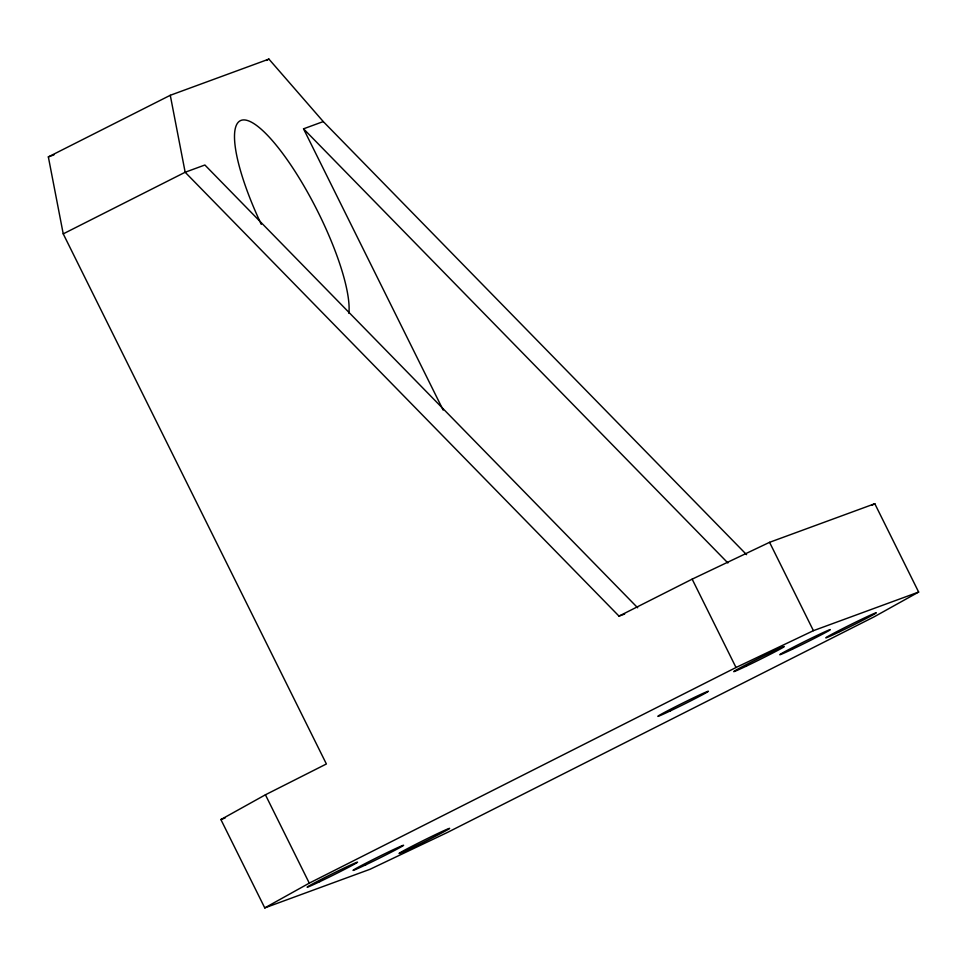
<?xml version="1.0" encoding="UTF-8"?>
<svg xmlns="http://www.w3.org/2000/svg" width="967" height="967" viewBox="0 0 967 967"><rect width="100%" height="100%" fill="white"/><g stroke="black" fill="none" stroke-linecap="round" stroke-linejoin="round"><path stroke-width="1.45" d="M170.277 95.286L185.156 172.247L619.001 616.112L692.154 579.148L769.563 542.318L874.797 503.71L918.65 592.058L874.132 616.825L447.395 832.466L369.986 869.297L264.765 907.904L220.899 819.557L265.417 794.789L326.387 763.978L63.23 233.857L48.35 156.896L170.277 95.286L268.923 59.096L323.268 121.576L746.56 554.647M872.174 505.161L874.797 503.71M264.765 907.904L309.283 883.137L736.02 667.508L813.416 630.665L918.65 592.058M266.251 60.45L268.923 59.096M63.23 233.857L185.156 172.247L204.883 165.006L637.676 607.796M48.35 156.896L53.983 154.829M443.164 410.105L303.541 128.816L323.268 121.576M619.001 616.112L624.646 614.045M220.899 819.557L225.106 818.009M303.541 128.816L727.885 562.963M769.563 542.318L813.416 630.665M692.154 579.148L736.02 667.508M265.417 794.789L309.283 883.137M261.271 224.356A114.191 28.188 63.2 0 1 239.115 121.479A114.191 28.188 63.2 0 1 305.862 189.266A114.191 28.188 63.2 0 1 348.882 313.356M670.554 710.781A28.188 0.786 -26.4 0 0 708.4 691.248A28.188 0.786 -26.4 0 0 670.482 709.294A28.188 0.786 -26.4 0 0 670.554 710.781M792.481 649.171A28.188 0.786 -26.4 0 0 830.327 629.638A28.188 0.786 -26.4 0 0 792.408 647.685A28.188 0.786 -26.4 0 0 792.481 649.171M319.702 881.699A28.188 0.786 -26.4 0 0 357.56 862.165A28.188 0.786 -26.4 0 0 319.642 880.212A28.188 0.786 -26.4 0 0 319.702 881.699M411.785 847.914A28.188 0.786 -26.4 0 0 449.631 828.381A28.188 0.786 -26.4 0 0 411.712 846.427A28.188 0.786 -26.4 0 0 411.785 847.914M838.522 632.285A28.188 0.786 -26.4 0 0 876.368 612.752A28.188 0.786 -26.4 0 0 838.449 630.798A28.188 0.786 -26.4 0 0 838.522 632.285M746.439 666.07A28.188 0.786 -26.4 0 0 784.297 646.536A28.188 0.786 -26.4 0 0 746.367 664.583A28.188 0.786 -26.4 0 0 746.439 666.07M365.744 864.812A28.188 0.786 -26.4 0 0 403.59 845.279A28.188 0.786 -26.4 0 0 365.671 863.326A28.188 0.786 -26.4 0 0 365.744 864.812"/></g></svg>
